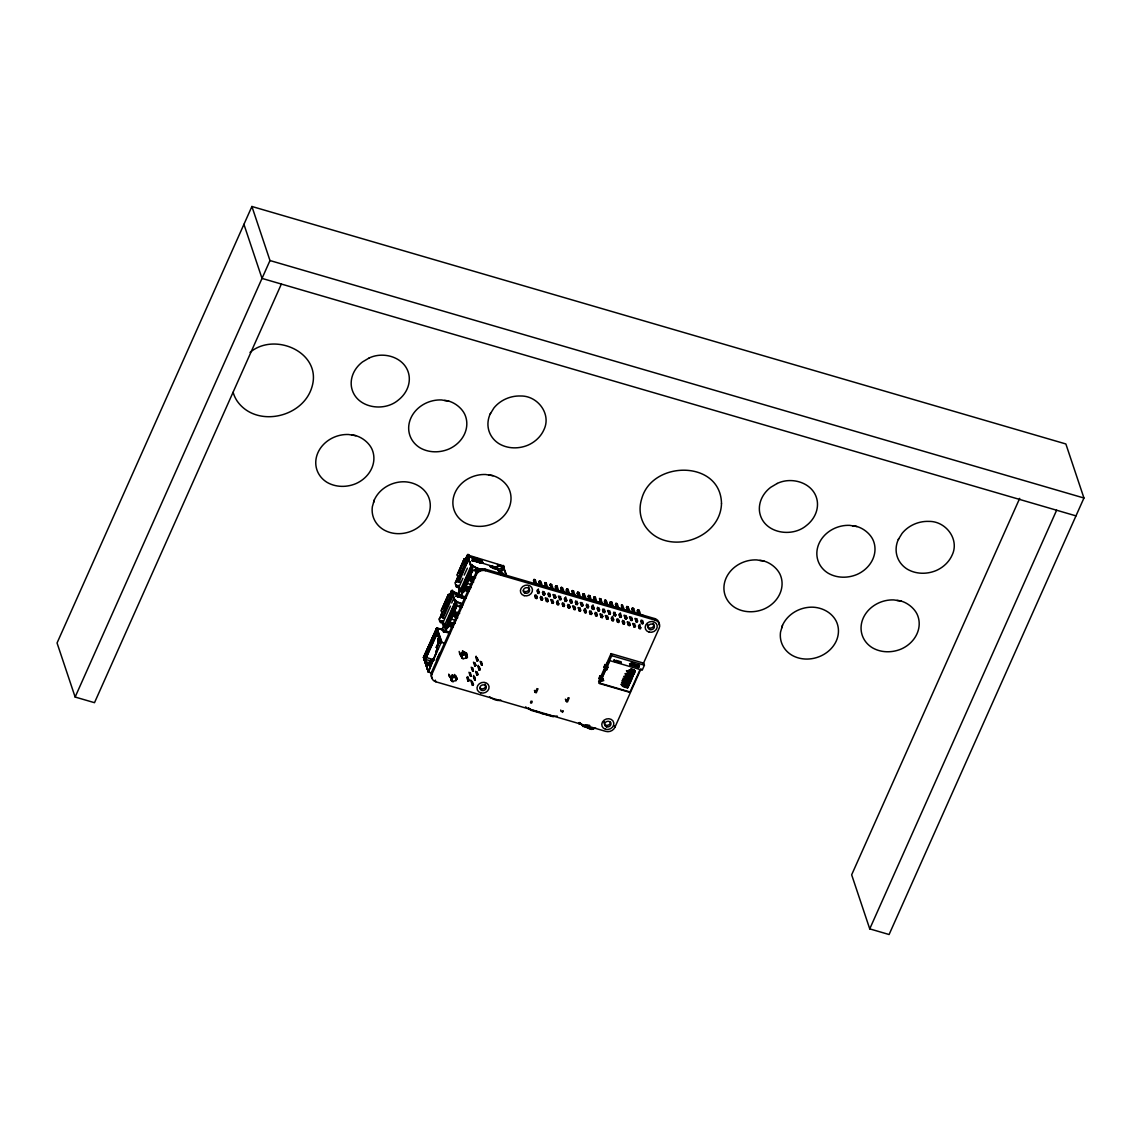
<?xml version="1.0" encoding="UTF-8"?>
<svg xmlns="http://www.w3.org/2000/svg" width="1141" height="1141" viewBox="0 0 1141 1141"><rect width="100%" height="100%" fill="white"/><g stroke="black" fill="none" stroke-linecap="round" stroke-linejoin="round"><path stroke-width="1.5" d="M456.685 679.223L456.086 676.228L456.913 678.71L456.043 680.592L452.093 681.434L448.812 674.302M454.589 674.445L456.557 679.437L456.043 680.592M450.995 618.636L450.638 619.549M466.455 582.88L467.197 584.092L466.384 582.908L467.054 583.251L463.36 592.208L470.705 576.219C470.035 567.819 465.756 591.837 463.203 591.708L461.249 596.287L466.298 597.756M449.055 594.889L448.356 594.49L441.353 610.164L442.195 612.089L440.369 617.495L442.109 611.776L441.182 610.806L448.399 594.375L449.725 595.231L451.323 591.138M462.989 592.093L459.609 591.609L458.054 585.376L456.314 586.845L455.131 583.308L458.054 576.062L457.299 574.451L464.344 558.662L465.671 559.518L467.682 554.968L503.11 565.793M459.709 582.267L456.386 581.782L458.14 576.376M449.597 676.77L448.798 674.374L449.597 676.827L451.479 677.954L454.175 676.756L454.503 674.716M456.329 605.657C457.669 604.516 456.414 598.184 455.273 601.221L455.131 600.023L456.543 606.27L447.771 627.607L446.616 627.136L447.429 627.921M484.825 569.987C472.773 569.573 467.839 558.32 472.474 570.557L470.691 574.522M471.276 564.324L472.945 567.576L471.775 569.459M439.228 637.705L437.902 633.811L439.456 637.819L438.943 636.892L436.974 649.186L438.971 636.821L436.461 628.42L437.117 628.021L443.949 629.989L436.518 628.277L436.033 633.398L425.636 657.259L434.835 660.14M431.483 662.892L425.379 661.88L425.479 657.031L436.033 633.398L436.989 634.054L426.278 657.63M439.855 618.679L439.185 619.021L440.326 616.882L443.763 617.98M448.584 631.986L445.161 630.431L444.334 632.143L443.507 631.914C440.369 628.862 444.106 624.041 446.816 627.85M471.918 564.51L471.219 565.565L472.859 570.3L460.265 596.429L458.425 593.135L459.866 590.995M452.692 590.41C447.557 593.876 457.099 587.501 453.105 596.272L455.088 601.935M471.461 565.651C466.469 559.689 468.723 547.894 469.136 560.588L471.019 566.221L470.577 565.323L474.356 566.606M593.762 728.315C588.485 729.456 588.2 726.318 582.723 726.389C581.439 723.765 588.956 730.04 589.612 725.519L585.276 725.348M593.391 728.372C594.604 730.112 586.816 729.612 588.057 726.66M459.195 586.545L459.21 586.018M459.652 613.473C455.33 608.98 450.652 618.779 457.741 617.752M475.597 577.76C471.276 573.267 466.598 583.065 473.672 582.038M482.272 561.329L482.6 563.084L481.687 560.602L467.653 556.366L467.724 554.997L468.01 555.795C466.94 557.678 467.011 553.285 468.637 554.697M431.954 673.119L428.545 672.135L423.511 657.33L426.363 665.032L428.289 665.403L433.067 659.284L431.911 661.466M432.567 659.227L428.545 672.135M423.653 657.972L428.403 672.063L437.645 649.001M436.347 647.332L439.513 641.584L436.347 647.332L437.574 648.987L436.233 651.169M595.844 728.186C591.338 729.926 582.295 726.945 579.443 722.595C578.573 723.037 580.683 724.706 579.443 722.595L582.495 725.034M587.373 725.519L587.8 725.305M579.157 723.394L579.528 723.95M463.588 658.842C459.909 657.672 464.658 658.999 466.127 657.986C466.184 643.481 468.865 667.157 466.17 653.208M462.262 658.457L459.766 653.964L461.634 655.205C468.338 651.197 461.563 650.784 466.683 656.76L466.127 657.986M451.993 591.466L451.708 590.667L456.913 606.014L451.109 618.964L450.338 618.807L455.544 620.347M470.819 574.864L470.078 574.693L470.705 576.219M438.9 637.049L437.944 639.103L439.028 641.527M459.138 586.346L460.565 590.054M463.189 604.773L454.731 600.965M423.882 657.544L428.403 672.063M437.902 633.811L438.415 634.724M449.14 601.207L448.841 600.237M465.086 565.494L465.813 561.672M449.996 626.523L449.383 625.325L450.752 622.444M449.483 625.653L451.594 622.53L455.216 623.385M453.918 615.741L456.086 612.318M471.162 587.672L467.539 586.816L465.442 589.868L467.596 586.517M445.09 630.417L445.318 632L450.353 633.469M492.541 568.232C503.038 569.302 492.242 570.158 491.671 566.164L492.013 567.177M374.319 499.943L372.365 506.618A29.438 25.601 -18.5 0 0 383.561 529.709C398.908 538.695 420.644 531.735 428.103 515.632A29.438 25.601 -18.5 0 0 428.046 495.793C423.653 487.207 414.383 482.301 404.941 481.802A29.438 25.601 -18.5 0 0 374.319 499.943L373.563 502.525M782.498 625.339L780.544 632.028A29.438 25.601 -18.5 0 0 791.726 655.105C807.086 664.091 828.822 657.13 836.267 641.028A29.438 25.601 -18.5 0 0 836.225 621.189C831.832 612.603 822.561 607.697 813.119 607.197A29.438 25.601 -18.5 0 0 782.498 625.339L781.742 627.921M452.706 595.816L453.234 593.748L452.05 590.211M469.379 559.989C467.396 561.871 470.862 554.483 467.995 554.497M456.386 592.835L451.465 591.395L451.708 590.667L449.725 595.231M467.411 555.681L467.682 554.968L465 559.176M501.427 574.65L497.048 568.945L503.737 568.603L506.761 576.205L503.908 567.676L498.646 565.879L496.506 567.291L490.502 565.736L490.487 567.106M430.642 663.691L427.39 662.75L426.363 665.032L425.636 657.259M463.175 591.395L462.718 592.022L463.717 591.894M451.536 591.352L451.422 590.924M459.88 654.52L459.153 651.44M451.465 591.395L451.736 590.681M466.227 653.665L466.812 656.517L466.141 653.408M471.718 560.516C472.602 556.908 478.336 564.51 481.616 562.313L480.218 563.24M461.178 594.732L461.249 596.287M497.633 564.581L498.104 566.521L497.633 564.581L503.866 566.407L500.97 572.896M426.506 664.832L427.39 662.75L428.959 665.232L430.827 661.053M500.1 574.265L501.256 574.622L497.048 568.945L490.758 566.506M445.318 632L454.746 610.235M452.934 614.771L454.674 610.221L445.461 631.073M423.967 657.273L436.86 628.292L423.582 657.259L425.479 657.031M1019.697 498.36L851.657 874.805L869.742 928.874L889.096 934.522L1083.95 498.018L1065.865 443.963L251.904 206.478L57.05 642.982L75.135 697.037L94.503 702.685L281.371 284.052M75.135 697.037L269.989 260.547L251.904 206.478M351.642 435.006C359.144 435.249 367.973 441.196 371.666 448.513A29.438 25.601 -18.5 0 1 356.006 483.584C346.807 487.492 335.953 487.449 327.167 482.429A29.438 25.601 -18.5 0 1 317.94 452.649A29.438 25.601 -18.5 0 1 348.561 434.507L355.892 435.691M444.562 400.448C452.064 400.691 460.893 406.638 464.587 413.955A29.438 25.601 -18.5 0 1 448.926 449.026C439.727 452.934 428.873 452.891 420.088 447.871A29.438 25.601 -18.5 0 1 410.86 418.091A29.438 25.601 -18.5 0 1 441.481 399.949L448.812 401.133M490.117 414.14L493.896 407.993A29.438 25.601 -18.5 0 1 520.738 395.998C537.611 395.656 551.688 413.998 543.886 429.829A29.438 25.601 -18.5 0 1 528.183 445.076C518.984 448.984 508.13 448.941 499.344 443.906A29.438 25.601 -18.5 0 1 490.117 414.14L490.616 413.327M488.776 475.013C496.278 475.255 505.092 481.202 508.786 488.519A29.438 25.601 -18.5 0 1 493.14 523.591C483.927 527.499 473.073 527.456 464.301 522.435A29.438 25.601 -18.5 0 1 455.059 492.655A29.438 25.601 -18.5 0 1 485.681 474.513L493.026 475.697M446.901 599.382L442.694 608.781L449.369 594.418M444.063 607.126L446.801 601.007M463.431 563.754L465.485 559.161M455.288 582.381L456.571 581.168M442.537 617.609L451.551 595.787L452.948 595.887L443.122 617.909L441.681 615.341L451.066 594.318L452.264 593.862L449.454 600.152M458.111 581.111L468.309 559.874L459.053 582.195L457.612 579.628L467.011 558.605L468.209 558.149M428.274 671.963L423.525 657.401L436.518 628.277L441.168 642.497L428.232 671.464M425.379 661.88L423.525 657.401L436.746 628.263M445.946 608.01L448.056 603.289M465.4 564.438L467.51 559.718M439.185 619.021C440.255 627.322 443.307 613.644 444.02 626.723M456.314 586.845L457.983 585.362M425.821 657.401L436.247 633.669M440.369 622.558L442.109 621.089M436.447 633.811L426.035 657.53L436.746 633.968M443.364 621.731L450.438 606.156M451.722 603.004L453.818 598.326M459.666 585.461L462.904 578.245M464.187 575.093L467.396 568.161M465.671 598.027L463.745 598.369L455.901 595.987M437.944 639.103L438.971 636.821M444.434 624.612L444.42 625.396M445.675 626.994L454.689 605.172L456.086 605.272L446.259 627.279L444.819 624.726L454.204 603.689L455.402 603.232M461.249 590.482L471.447 569.259L462.191 591.566L460.75 589.013L470.149 567.976L471.347 567.519M449.426 615.84L453.105 607.026M465.371 580.127L467.297 575.806M464.33 583.251L467.14 576.961M431.455 659.655L428.289 665.403L431.84 661.452M436.347 647.304L438.9 641.57M431.013 659.598L428.289 665.403L426.363 665.032L425.465 661.751M428.659 665.16L430.67 661.01M436.732 647.104L439.356 641.556M443.507 631.914L444.562 630.531M459.438 596.201L460.508 594.818M435.976 651.411L437.16 648.944M431.64 661.452L432.824 659.241M432.81 660.767L436.433 652.424M436.917 651.34L437.331 650.399M479.719 570.814C478.65 568.56 473.187 569.844 475.241 569.359L480.375 570.685M453.662 623.243L452.478 625.853C447.757 626.152 453.077 621.431 453.662 623.243L452.549 625.881M455.872 613.045L458.083 613.33C458.711 617.352 452.406 616.268 455.872 613.045L458.126 613.045M467.382 587.244L469.607 587.529C470.52 591.737 465.015 590.781 467.382 587.244L469.55 587.216M470.748 579.728C471.547 573.809 476.268 580.17 472.374 579.799C468.209 579.714 475.369 581.454 474.028 577.617L473.943 577.603M450.781 625.753L451.865 623.328M455.202 615.826L456.286 613.402M466.726 590.04L467.796 587.615M471.147 580.113L472.231 577.688M472.274 581.382L472.602 578.801M436.661 659.655L439.542 653.208M432.425 678.396A7.06 6.147 -18.5 0 1 431.498 672.306L475.783 573.096A7.06 6.147 -18.5 0 1 484.896 569.031L654.834 618.607A7.06 6.147 -18.5 0 1 659.084 624.84M457.127 615.783L458.183 613.402M482.101 561.643L481.687 560.602M641.028 668.754L614.899 727.302A7.06 6.147 -18.5 0 1 605.785 731.381L435.848 681.79A7.06 6.147 -18.5 0 1 432.054 673.96L476.339 574.75A7.06 6.147 -18.5 0 1 485.453 570.685L655.376 620.262A7.06 6.147 -18.5 0 1 659.184 628.106L643.21 663.877M482.557 562.156L482.101 563.24L471.846 560.573L482.857 562.484M490.473 566.835L490.63 565.722L472.488 560.074M498.018 565.736L498.018 566.506M450.966 679.109L451.323 675.301M461.078 656.432L461.178 652.538M500.172 572.383L501.626 569.131M501.099 571.527L502.482 568.418M502.639 569.601L502.397 568.888L503.98 569.316L502.896 569.002M503.908 567.676L497.362 565.18M503.737 568.603L503.709 569.915M467.995 681.106L469.094 680.378L467.995 681.106L466.712 677.283M470.491 672.791L470.933 676.271L469.807 672.591M472.745 667.742L473.173 671.222L472.06 667.542M474.742 665.987L475.84 665.26L474.742 665.987L473.458 662.165M476.995 660.953L478.093 660.211L476.995 660.953L475.711 657.13M472.331 685.228L473.429 684.486L472.331 685.228L470.62 680.122M474.827 676.898L475.269 680.378L473.715 675.429M476.838 675.144L477.936 674.417L476.838 675.144L475.555 671.322M479.077 670.109L480.176 669.368L479.077 670.109L477.808 666.273M481.573 661.78L482.015 665.26L480.889 661.58M535.642 584.377L533.988 579.414L535.272 579.785L534.744 580.969C532.276 581.582 535.086 577.831 533.46 580.598L534.558 583.907M534.744 580.969L535.272 579.785L536.94 584.748M540.206 582.566L540.734 581.382L539.451 580.997L538.923 582.195C541.333 581.268 541.091 582.138 542.403 586.346M535.186 594.746L535.757 598.184L534.644 595.93M537.425 589.712L537.996 593.149L536.898 590.895M538.352 592.35L539.479 592.364L538.195 591.979L537.668 593.177L538.951 593.548L538.338 588.941M545.484 587.102L544.913 582.595L546.197 582.98L547.865 587.943M545.512 583.793L546.197 582.98L545.669 584.163M540.649 596.344L541.219 599.781L540.107 597.527M542.888 591.295L543.473 594.746L542.36 592.493M551.132 585.761L549.848 585.376L550.376 584.192L550.946 588.685M546.111 597.927L546.682 601.378L545.198 597.984M548.365 592.892L548.935 596.344L547.823 594.09M546.867 599.496L547.623 601.778L546.339 601.407L546.867 600.209C549.334 599.61 546.539 603.347 548.165 600.594L547.395 598.312M549.121 594.461L549.876 596.743L548.593 596.358L549.121 595.174C551.588 594.561 548.778 598.312 550.404 595.545L549.648 593.263M557.507 590.753L555.838 585.789L557.136 586.16L556.594 587.358C554.127 587.957 556.936 584.206 555.31 586.973L556.423 590.282M558.79 591.124L557.136 586.16L555.581 586.731M551.574 599.524L552.144 602.976L550.661 599.581M553.827 594.49L554.398 597.927L552.914 594.532M553.1 603.375L551.802 602.99L552.33 601.806L553.627 602.177L553.1 603.375L552.857 599.909M555.339 598.326L554.055 597.955L554.583 596.772C557.05 596.158 554.241 599.909 555.881 597.142L555.111 594.86M562.057 588.941L562.599 587.758L561.301 587.373L560.773 588.571C563.183 587.644 562.941 588.528 564.253 592.721M557.036 601.122L557.607 604.559L556.508 602.305M559.29 596.087L559.86 599.524L558.377 596.13M557.963 603.774L559.09 603.774L557.792 603.404L557.264 604.587L558.562 604.972L557.949 600.351M560.217 598.725L561.343 598.74L560.046 598.355L559.518 599.553L560.802 599.924L560.573 596.458M568.432 593.933L566.763 588.97L568.061 589.355L567.533 590.539C565.066 591.138 567.861 587.401 566.236 590.168L567.348 593.477M567.533 590.539L568.061 589.355L569.716 594.318M562.499 602.719L563.069 606.156L561.971 603.903M564.752 597.67L565.323 601.122L564.21 598.868M563.255 604.288L564.025 606.556L562.727 606.185L563.255 604.987C565.722 604.388 562.927 608.139 564.553 605.372L563.797 603.09M566.264 601.521L564.98 601.15L565.508 599.952C567.976 599.353 565.166 603.09 566.806 600.337L565.665 596.914M572.811 595.06L572.226 590.567L573.524 590.938L575.178 595.902M572.996 592.136L573.524 590.938L571.698 591.751M572.825 591.765L573.181 590.967M567.961 604.302L568.532 607.754L567.434 605.5M570.215 599.267L570.785 602.719L569.687 600.466M568.717 605.871L569.487 608.153L568.189 607.782L568.731 606.584C571.199 605.985 568.389 609.722 570.015 606.969L569.259 604.687M570.971 600.836L571.741 603.118L570.443 602.733L570.971 601.549C573.438 600.936 570.643 604.687 572.269 601.92L571.498 599.653M579.357 597.128L577.688 592.165L578.986 592.536L578.458 593.734C575.991 594.333 578.787 590.596 577.161 593.349L578.273 596.657L589.355 599.824M578.458 593.734L578.986 592.536L580.641 597.499M573.424 605.9L573.994 609.351L572.511 605.957M575.677 600.865L576.248 604.302L575.15 602.049M574.18 607.468L574.95 609.75L573.652 609.365L574.194 608.182C576.661 607.582 573.852 611.319 575.478 608.552L574.722 606.285M576.433 602.434L577.203 604.716L575.905 604.331L576.433 603.147C578.901 602.534 576.105 606.285 577.731 603.518L576.961 601.236M583.921 595.317L584.449 594.133L583.165 593.748L582.623 594.946C585.048 594.019 584.805 594.903 586.103 599.096M578.886 607.497L579.457 610.934L577.974 607.554M581.14 602.462L581.71 605.9L580.227 602.505M579.813 610.15L580.94 610.15L579.657 609.779L579.115 610.963L580.412 611.348L580.184 607.868M582.067 605.101L583.194 605.115L581.896 604.73L581.368 605.928L582.666 606.299L582.423 602.833M590.282 600.309L588.628 595.345L589.911 595.73L589.384 596.914C586.916 597.527 589.726 593.776 588.086 596.543L589.198 599.852M589.384 596.914L589.911 595.73L591.58 600.694M584.349 609.094L584.919 612.532L583.821 610.278M586.602 604.045L587.173 607.497L586.075 605.243M585.875 612.931L584.591 612.56L585.119 611.376C587.586 610.763 584.777 614.514 586.403 611.747L585.262 608.324M588.128 607.896L586.831 607.525L587.373 606.327C589.84 605.728 587.03 609.465 588.656 606.712L587.9 604.43M595.745 601.906L594.09 596.943L595.374 597.313L594.846 598.512C592.379 599.111 595.188 595.374 593.548 598.126L594.661 601.45M594.846 598.512L595.374 597.313L597.043 602.291M589.811 610.692L590.396 614.129L589.284 611.876M592.065 605.643L592.635 609.094L591.537 606.841M590.582 612.246L591.338 614.528L590.054 614.158L590.582 612.959C593.049 612.36 590.239 616.097 591.865 613.345L591.109 611.063M592.821 607.212L593.591 609.494L592.293 609.109L592.835 607.925C595.302 607.326 592.493 611.063 594.119 608.296L592.978 604.887M600.123 603.033L599.553 598.54L600.836 598.911L602.505 603.874M600.152 599.738L600.836 598.911L601.421 603.418M595.288 612.275L595.859 615.726L594.746 613.473M597.527 607.24L598.098 610.677L597 608.424M605.771 601.692L606.299 600.508L605.015 600.137L604.488 601.321C606.898 600.394 606.655 601.278 607.968 605.472M600.751 613.872L601.321 617.324L599.838 613.929M602.99 608.838L603.56 612.275L602.462 610.021M612.132 606.684L610.478 601.721L611.761 602.106L611.234 603.289C608.766 603.903 611.576 600.152 609.95 602.919L611.048 606.228M611.234 603.289L611.761 602.106L613.43 607.069M606.213 615.47L606.784 618.907L605.3 615.512M608.453 610.421L609.023 613.872L607.54 610.478M607.725 619.306L606.442 618.935L606.969 617.752C609.437 617.138 606.627 620.889 608.267 618.122L607.497 615.84M609.979 614.272L608.695 613.901L609.223 612.703C611.69 612.104 608.88 615.84 610.506 613.088L609.75 610.806M617.595 608.281L615.94 603.318L617.238 603.689L616.696 604.887C614.229 605.486 617.039 601.749 615.413 604.516L616.511 607.825M616.696 604.887L617.238 603.689L618.893 608.666M611.676 617.067L612.246 620.504L611.148 618.251M613.915 612.018L614.5 615.47L613.387 613.216M613.188 620.904L611.904 620.533L612.432 619.335C614.899 618.736 612.089 622.473 613.73 619.72L612.589 616.297M615.441 615.869L614.158 615.484L614.685 614.3L615.969 614.671L615.441 615.869L615.213 612.403M621.973 609.408L621.403 604.915L622.701 605.286L624.355 610.25M622.159 606.484C622.259 602.619 620.647 607.754 623.072 609.879M617.138 618.65L617.709 622.102L616.611 619.848M619.392 613.616L619.962 617.053L618.85 614.799M627.45 611.005L626.865 606.513L628.163 606.884L629.818 611.847M626.338 607.697L626.865 606.513L628.534 611.476M628.734 611.391L628.163 606.884L626.609 607.454M599.909 675.843L601.065 676.371L599.995 678.752L598.925 678.439L599.909 675.843L602.961 678.567L601.678 678.196L600.993 676.157M604.958 664.533L606.113 665.06L605.044 667.442L603.974 667.128L604.958 664.533L608.01 667.257L606.712 666.886L606.042 664.846M622.601 620.248L623.171 623.699L622.073 621.446M624.854 615.213L625.425 618.65L623.942 615.256M623.357 621.816L624.127 624.098L622.829 623.713L623.357 622.53C625.824 621.916 623.029 625.667 624.655 622.9L623.885 620.633M625.61 616.782L626.366 619.05L625.083 618.679L625.61 617.495C628.078 616.882 625.268 620.633 626.908 617.866L626.138 615.584M607.112 666.9L609.907 660.653L642.212 670.181L644.423 665.217L643.738 663.178L611.034 653.636L598.64 681.419L599.325 683.459L629.875 692.373L640.058 669.553M603.218 672.377L602.505 675.23L602.263 674.531M604.088 670.423L603.774 672.391M604.402 669.738L606.327 665.417L606.042 669.282L602.063 678.21M606.641 664.718L607.711 662.322M633.997 613.059L632.328 608.096L633.626 608.481L633.084 609.665C630.631 610.278 633.426 606.527 631.8 609.294L632.913 612.603M599.325 683.459L600.608 680.578L599.924 678.538L598.925 678.439M601.678 678.196L605.657 669.268L604.972 667.228L603.974 667.128M606.712 666.886L611.719 655.676L611.034 653.636M601.007 680.592L599.852 683.159L629.96 691.959M633.084 609.665L633.626 608.481L635.28 613.444M600.608 680.578L601.906 680.949L602.847 678.439M605.657 669.268L606.941 669.639L607.896 667.128M628.063 621.845L628.634 625.282L627.151 621.888M630.317 616.81L630.887 620.248L629.404 616.853M614.3 661.309L614.272 659.826L614.3 661.309L620.761 663.192L620.733 661.709L615.883 660.297M629.59 625.696L628.292 625.311L628.819 624.127C631.287 623.514 628.491 627.265 630.117 624.498L629.361 622.216M631.829 620.647L630.545 620.276L631.073 619.078C633.54 618.479 630.731 622.216 632.371 619.463L631.601 617.181M638.561 611.262L639.088 610.078L637.79 609.693L637.263 610.891C639.687 609.964 639.445 610.834 640.743 615.042M633.526 623.442L634.096 626.88L632.613 623.485M635.779 618.393L636.35 621.845L634.867 618.451M634.453 626.081L635.58 626.095L634.296 625.71L633.754 626.908L635.052 627.279L634.824 623.813M636.707 621.046L637.833 621.046L636.535 620.675L636.008 621.874L637.306 622.244L637.063 618.779M620.761 663.192L620.733 661.709M638.989 625.026L639.559 628.477L638.461 626.224M641.242 619.991L641.812 623.442L640.714 621.189M639.916 627.678L641.042 627.693L639.759 627.308L639.217 628.506L640.515 628.876L639.901 624.27M630.017 664.975L630.916 662.992L639.516 665.503L638.632 667.485L630.017 664.975L629.575 663.663L639.074 666.501L638.632 665.174M628.235 670.694L622.087 684.5L623.243 686.725L627.536 687.98L635.152 670.922L630.816 669.553L628.235 670.694L630.859 669.667L635.152 670.922M632.884 664.019L632.442 662.693L632.884 664.019L639.331 665.902M631.543 668.712L623.856 686.069L628.135 687.253L628.449 686.568L620.79 684.386M627.536 687.98L629.276 683.901L625.325 681.862L629.875 682.76L633.112 675.501L629.133 673.333L633.683 674.231L635.123 670.808M622.059 680.45L630.203 682.618L630.517 681.919L622.858 679.751M623.015 678.296L631.158 680.478L631.472 679.779L627.193 678.581M623.885 676.342L632.043 678.524L632.342 677.825L628.063 676.642M626.438 674.716L632.955 676.456L633.269 675.757L625.61 673.589M627.75 671.764L634.268 673.504L634.581 672.805L626.922 670.637M759.82 560.416C767.322 560.659 776.151 566.592 779.845 573.909A29.438 25.601 -18.5 0 1 764.185 608.98C754.971 612.888 744.132 612.845 735.346 607.825A29.438 25.601 -18.5 0 1 726.104 578.059A29.438 25.601 -18.5 0 1 756.74 559.917L764.071 561.101M852.741 525.844C860.243 526.101 869.071 532.034 872.765 539.351A29.438 25.601 -18.5 0 1 857.105 574.422C847.906 578.33 837.052 578.287 828.266 573.267A29.438 25.601 -18.5 0 1 819.024 543.501A29.438 25.601 -18.5 0 1 849.66 525.359L856.991 526.543M898.295 539.536L902.075 533.389A29.438 25.601 -18.5 0 1 928.917 521.394C945.789 521.052 959.866 539.408 952.065 555.225A29.438 25.601 -18.5 0 1 936.362 570.471C927.162 574.379 916.309 574.337 907.523 569.316A29.438 25.601 -18.5 0 1 898.295 539.536L898.794 538.737M896.954 600.423C904.456 600.665 913.271 606.598 916.965 613.915A29.438 25.601 -18.5 0 1 901.319 648.987C892.105 652.894 881.251 652.852 872.48 647.831A29.438 25.601 -18.5 0 1 863.238 618.065A29.438 25.601 -18.5 0 1 893.859 599.924L901.205 601.107M869.742 928.874L1056.623 510.227M468.666 590.453L469.607 587.829M452.592 625.924L453.662 623.542M446.659 627.079L450.966 618.707M466.312 589.64L468.423 590.139L469.607 587.529M473.486 578.972L474.1 577.646M457.541 614.685L458.154 613.359M456.414 580.427L459.723 581.197M467.653 556.366L467.282 555.496L479.035 561.072L481.145 560.901L481.702 562.912L480.133 562.656M436.917 636.022L437.887 633.883L436.461 628.42L436.917 636.022L440.155 636.978M455.901 596.287L464.772 597.927M469.065 571.784L469.892 571.213M470.106 561.614L469.379 561.757L470.734 565.294M441.168 642.497L445.204 643.11M431.384 661.58L430.827 659.641M451.708 592.079L455.273 592.935M446.644 607.226L444.248 609.993M442.665 621.688L444.277 625.297M579.214 723.95L579.029 722.766M565.38 699.205L566.549 701.644L568.132 697.679M423.525 657.302L425.55 657.159L425.736 661.523M446.773 627.735L447.771 627.607M463.802 654.706L462.576 650.727L464.173 654.349L465.514 654.734L464.615 651.868M454.218 610.207L454.774 611.933M498.36 565.936L496.663 567.519L491.671 566.164M250.036 352.398C274.895 331.261 323.031 352.869 311.75 387.626C302.279 418.105 255.67 428.032 237 400.833A41.219 35.842 -18.5 0 1 233.121 392.304M557.207 716.049L552.273 716.505L531.478 710.444L527.941 708.119M463.631 654.834L462.847 652.167M490.188 566.364L494.823 567.491M463.332 654.963L462.661 652.267M552.486 715.992L553.456 716.591L552.215 715.992M481.145 560.901L478.935 561.714L472.659 558.876M455.473 593.306L463.232 596.829L465.2 596.615M441.596 642.141L436.889 628.078L441.938 642.141M567.491 701.957L569.188 697.864M466.897 582.994L467.225 584.021M553.328 589.526L551.673 584.563L550.461 584.335M589.612 725.519L588.599 725.448M585.233 725.248L586.987 725.22M460.75 589.013L461.52 589.54M445.575 625.254L444.819 624.726M454.803 615.441L456.443 615.512M450.367 625.354L452.349 626.024M491.243 566.72L492.256 566.82L491.115 566.578M530.28 709.816L531.335 709.902M457.356 575.905L458.069 576.362L457.127 575.093L464.287 558.776L458.639 573.067L465.214 558.619L465.671 559.518M441.41 611.619L442.123 612.075M629.133 673.333L633.64 674.117M625.325 681.862L629.832 682.646M453.334 681.805L451.765 681.091L450.909 678.467M579.043 723.522L578.958 722.809M460.222 589.583L460.151 589.384M455.33 601.007L454.517 600.708M479.619 561.144L481.231 561.515M463.688 596.857L465.286 597.228M450.681 678.267L452.093 681.434M458.297 602.291L462.904 603.76M471.96 581.14L472.731 581.325L471.704 580.783M469.536 588.214L468.609 587.729L469.636 588.271M468.366 589.897L468.751 590.254M456.785 617.039L455.772 616.497L456.999 617.138M476.696 570.386L480.104 571.284M457.612 596.729L464.444 598.512M536.27 692.829L537.996 688.765M626.609 671.336L634.268 673.504M630.759 669.111L634.025 669.981M626.438 670.637L634.581 672.805M625.125 673.589L633.269 675.757M625.824 676.085L632.342 677.825M624.954 678.039L631.472 679.779M623.999 680.193L630.517 681.919M623.015 682.404L629.532 684.144L621.874 681.961M622.701 683.088L629.219 684.828L621.56 682.66M621.931 684.828L628.449 686.568M603.689 680.749L600.437 679.879L601.592 676.043M621.617 685.527L628.135 687.253M631.372 669.225L634.225 670.024M632.955 676.456L625.297 674.274M632.043 678.524L624.369 676.342M631.158 680.478L623.499 678.296M630.203 682.618L622.544 680.435M451.622 681.063L451.066 678.752M269.989 260.547L1083.95 498.018M1075.977 515.875L262.016 278.404L243.932 224.335M472.317 557.122L477.238 558.548M474.984 560.117L481.773 562.099M551.673 584.563L550.376 584.192L552.044 589.155M534.074 579.557L534.929 579.813M540.392 581.411L539.451 580.997L541.105 585.961M545.869 582.994L544.913 582.595L546.568 587.558M555.924 585.932L556.794 586.189M562.256 587.786L561.301 587.373L562.969 592.35M566.863 589.127L567.719 589.369M577.788 592.307L578.644 592.564M584.106 594.161L583.165 593.748L584.82 598.725M588.713 595.502L589.569 595.745M594.176 597.1L595.031 597.342M600.494 598.939L599.553 598.54L601.207 603.503M605.957 600.537L605.015 600.137L606.67 605.101M610.563 601.878L611.433 602.134M616.026 603.475L616.896 603.717M626.951 606.655L627.821 606.912M632.428 608.253L633.284 608.51M638.746 610.093L637.79 609.693L639.459 614.657M533.717 580.355L534.587 580.598M540.05 582.195L538.923 582.195L540.021 585.504M561.9 588.571L560.773 588.571L561.885 591.879M566.506 589.911L567.362 590.168M577.432 593.106L578.287 593.363M583.75 594.946L582.623 594.946L583.736 598.255M588.357 596.287L589.212 596.543M593.819 597.884L594.675 598.141M605.614 601.321L604.488 601.321L605.586 604.63M610.207 602.676L611.077 602.919M615.669 604.259L616.539 604.516M632.071 609.052L632.927 609.294M638.389 610.891L637.263 610.891L638.375 614.2M535.471 583.536L562.028 591.851M562.798 591.509L578.43 596.629M590.111 599.481L616.668 607.796M617.424 607.454L643.995 615.755M502.682 575.021L505.406 575.806M472.859 570.3L477.894 571.769M543.815 593.948L544.942 593.948L544.186 591.68M549.277 595.545L550.147 595.787M554.754 597.142L555.61 597.385M565.679 600.323L566.535 600.58M571.142 601.92L571.998 602.177M576.604 603.518L577.46 603.76M587.529 606.698L588.385 606.955M592.992 608.296L593.848 608.552M598.455 609.893L599.581 609.893L598.825 607.611M603.917 611.49L605.044 611.49L604.288 609.208M609.38 613.074L610.25 613.33M614.842 614.671L615.712 614.928M620.305 616.268L621.446 616.268L620.29 612.86M625.781 617.866L626.637 618.108M631.244 619.449L632.1 619.706M642.169 622.644L643.296 622.644L642.526 620.362M536.113 597.399L537.24 597.399L536.47 595.117M541.576 598.982L542.702 598.996L541.932 596.714M547.038 600.58L547.894 600.836M552.501 602.177L553.356 602.434M563.426 605.372L564.282 605.614M568.888 606.955L569.744 607.212M574.351 608.552L575.207 608.809M585.276 611.747L586.146 611.99M590.738 613.33L591.609 613.587M596.201 614.928L597.328 614.928L596.572 612.66M601.678 616.525L602.805 616.525L602.034 614.243M607.14 618.122L607.996 618.365M612.603 619.706L613.459 619.962M618.065 621.303L619.192 621.317L618.422 619.035M623.528 622.9L624.384 623.157M628.991 624.498L629.846 624.74M466.298 583.165L471.49 584.634M458.568 592.208L458.425 593.135M456.913 606.014L461.948 607.483M611.719 655.676L644.423 665.217M614.015 660.425L620.462 662.308M614.571 660.71L621.018 662.593M606.042 669.282L606.841 669.51M442.637 627.921L442.48 628.848M436.932 628.263L443.692 630.231M600.195 679.166L603.575 680.15M426.363 659.655L431.227 661.081M454.175 676.756L455.43 677.112M562.499 712.412C564.909 707.834 560.659 714.309 560.73 710.03M533.032 710.401L539.279 712.226M550.604 715.535L541.019 713.225M456.543 595.787L464.786 598.355M444.619 625.767L443.963 625.453M472.445 558.306L481.416 561.201M475.583 567.676L481.573 569.616M459.766 594.39L452.064 591.509M456.5 594.019L463.988 596.429M459.638 603.389L462.633 604.359M466.284 583.094L467.011 583.322M458.497 586.089L459.167 586.331M473.187 581.582L469.75 579.685M468.766 591.494L465.942 590.81M457.241 617.295L453.804 615.398M449.854 626.466L452.834 627.208M441.424 621.175L443.721 627.322L446.73 628.391M443.721 627.322L446.63 628.391M469.407 561.657L470.092 562.142M459.039 605.358L461.991 606.527M455.345 601.336L458.24 602.519M580.227 723.579L580.484 723.736M456.942 617.409L456.029 616.853M474.556 566.963L480.661 569.758M475.797 568.247L478.821 569.63M455.202 593.89L458.226 595.274M526.486 707.491L525.502 706.907M491.186 566.492L491.457 567.576M531.078 709.773L528.625 707.99M470.876 565.394L470.933 566.178L470.506 565.594M496.991 568.731L505.406 575.178M473.33 580.213L472.788 580.198M452.449 610.891L451.936 609.594M503.523 565.423L503.866 566.407M535.158 692.416L534.487 690.419L535.371 692.544L536.955 688.579M604.972 667.228L606.941 669.639M601.906 680.949L599.924 678.538M455.273 676.185L456.557 679.437L455.159 676.413M642.668 623.685L643.296 622.644L641.998 622.273L641.47 623.457L642.768 623.842L641.998 621.56M620.818 617.31L621.446 616.268L620.148 615.898L619.62 617.081L620.904 617.466L620.148 615.184M618.565 622.344L619.192 621.317L617.894 620.932L617.367 622.13L618.664 622.501L617.894 620.219M604.43 612.532L605.044 611.49L603.76 611.105L603.232 612.303L604.516 612.674L603.76 610.406M598.968 610.934L599.581 609.893L598.298 609.522L597.756 610.706L599.054 611.091L598.283 608.809M602.177 617.566L602.805 616.525L601.507 616.154L600.979 617.338L602.263 617.723L601.507 615.441M596.714 615.969L597.328 614.928L596.044 614.557L595.516 615.755L596.8 616.126L596.044 613.844M572.226 590.567L573.894 595.531M544.328 594.989L544.942 593.948L543.658 593.577L543.13 594.775L544.414 595.146L543.658 592.864M542.075 600.038L542.702 598.996L541.404 598.611L540.877 599.809L542.16 600.18L541.404 597.913M536.612 598.44L537.24 597.399L535.942 597.028L535.414 598.212L536.698 598.597L535.942 596.315M461.663 652.467L463.217 654.991L462.233 652.395M457.612 579.628L458.468 581.896M448.014 620.804L447.486 619.592M465.314 589.612L465.785 590.753M449.383 625.325L449.739 626.124M465.357 653.779L466.683 656.76M565.665 699.519L566.449 701.658M456.015 676.128L456.871 678.824M466.198 653.736L467.011 656.089M450.795 678.424L451.693 681.077M654.834 618.607L655.376 620.262M638.19 666.173L638.632 667.485M601.521 677.454L601.278 676.741L600.736 679.18M614.343 725.647L614.899 727.302M484.896 569.031L485.453 570.685M475.783 573.096L476.339 574.75M467.71 558.12L468.309 559.874M470.862 567.505L471.447 569.259M467.011 558.605L467.496 560.074M470.149 567.976L470.634 569.459M461.392 571.584L460.18 574.28M461.021 589.526L461.606 591.28M457.783 585.975L459.666 591.609M456.172 584.677L456.956 587.03M481.16 662.707L482.015 665.26M480.047 661.238L481.331 665.06M477.238 657.672L478.093 660.211M476.125 656.189L477.68 661.152M479.334 666.815L480.176 669.368M478.222 665.346L479.762 670.309M474.984 662.707L475.84 665.26M451.779 593.833L452.364 595.588M454.917 603.218L455.501 604.972M474.299 662.507L475.426 666.187M451.066 594.318L451.551 595.787M454.204 603.689L454.689 605.172M477.081 671.864L477.936 674.417M476.396 671.664L477.523 675.344M472.317 668.683L473.173 671.222M471.219 667.2L472.488 671.022M474.414 677.825L475.269 680.378M473.301 676.356L474.585 680.179M464.744 653.151L465.913 656.146L465.1 653.579M470.078 673.718L470.933 676.271M472.574 681.933L473.429 684.486M468.965 672.249L470.249 676.071M471.475 680.464L473.016 685.427M461.264 654.791L462.162 657.516M461.221 654.72L462.191 657.615M467.81 676.556L469.094 680.378M467.553 677.626L468.68 681.305M440.226 620.39L441.011 622.744M454.902 676.214L455.772 678.824M454.546 675.472L455.701 678.752M453.419 677.497L452.549 674.887L453.134 677.711M436.718 628.135L441.296 642.312M452.15 675.158L452.563 677.882M451.009 677.269L452.093 680.464M435.291 680.136L435.848 681.79M431.498 672.306L432.054 673.96M426.163 661.409L427.19 664.49L425.907 661.466M425.821 661.495L426.763 664.618M532.162 701.259C532.291 704.182 529.324 703.555 531.107 701.045M463.503 651.54L464.173 654.349M500.756 699.989A7.06 2.724 24.1 0 1 489.575 696.723M485.667 685.441A3.238 2.81 -18.5 0 1 479.962 687.994M485.025 684.129A3.238 2.81 -18.5 0 1 485.438 684.743M529.067 588.228A3.238 2.81 -18.5 0 1 523.362 590.767M528.426 586.916A3.238 2.81 -18.5 0 1 528.839 587.515M653.18 623.314A3.238 2.81 -18.5 0 1 651.882 627.778A3.238 2.81 -18.5 0 1 647.475 625.853M647.475 625.111A3.238 2.81 -18.5 0 1 647.689 624.384M610.421 721.839A3.238 2.81 -18.5 0 1 607.682 725.262A3.238 2.81 -18.5 0 1 604.088 723.08M604.088 722.339A3.238 2.81 -18.5 0 1 604.302 721.597M721.497 503.552C720.442 540.064 665.831 556.751 645.178 526.229A41.219 35.842 -18.5 0 1 641.67 498.902C651.91 460.151 720.698 459.638 721.497 503.552M369.056 358.046L362.496 361.939A29.438 25.601 -18.5 0 0 351.428 386.742C354.994 407.651 383.134 412.7 397.995 400.334A29.438 25.601 -18.5 0 0 409.063 375.532C406.167 357.689 384.075 350.729 369.056 358.046M777.235 483.456L770.674 487.335A29.438 25.601 -18.5 0 0 759.606 512.138C763.172 533.047 791.312 538.096 806.174 525.73A29.438 25.601 -18.5 0 0 817.241 500.928C814.346 483.085 792.253 476.125 777.235 483.456M451.822 679.808L450.795 677.069L451.822 679.808M480.746 692.872A6.119 5.32 -18.5 0 0 489.047 686.554A6.119 5.32 -18.5 0 0 479.348 683.73A6.119 5.32 -18.5 0 0 480.746 692.872M524.147 595.659A6.119 5.32 -18.5 0 0 532.433 589.327A6.119 5.32 -18.5 0 0 522.749 586.503A6.119 5.32 -18.5 0 0 524.147 595.659M649.215 632.143A6.119 5.32 -18.5 0 0 657.145 625.439A6.119 5.32 -18.5 0 0 647.261 623.114A6.119 5.32 -18.5 0 0 649.215 632.143M605.5 729.27A6.119 5.32 -18.5 0 0 613.801 722.952A6.119 5.32 -18.5 0 0 604.117 720.128A6.119 5.32 -18.5 0 0 605.5 729.27M606.584 726.846A3.238 2.81 -18.5 0 0 610.977 723.494A3.238 2.81 -18.5 0 0 605.857 722.011A3.238 2.81 -18.5 0 0 606.584 726.846M649.985 629.618A3.238 2.81 -18.5 0 0 654.378 626.281A3.238 2.81 -18.5 0 0 649.258 624.783A3.238 2.81 -18.5 0 0 649.985 629.618M525.231 593.22A3.238 2.81 -18.5 0 0 529.609 589.883A3.238 2.81 -18.5 0 0 524.489 588.385A3.238 2.81 -18.5 0 0 525.231 593.22M481.83 690.448A3.238 2.81 -18.5 0 0 486.223 687.096A3.238 2.81 -18.5 0 0 481.088 685.598A3.238 2.81 -18.5 0 0 481.83 690.448"/></g></svg>
